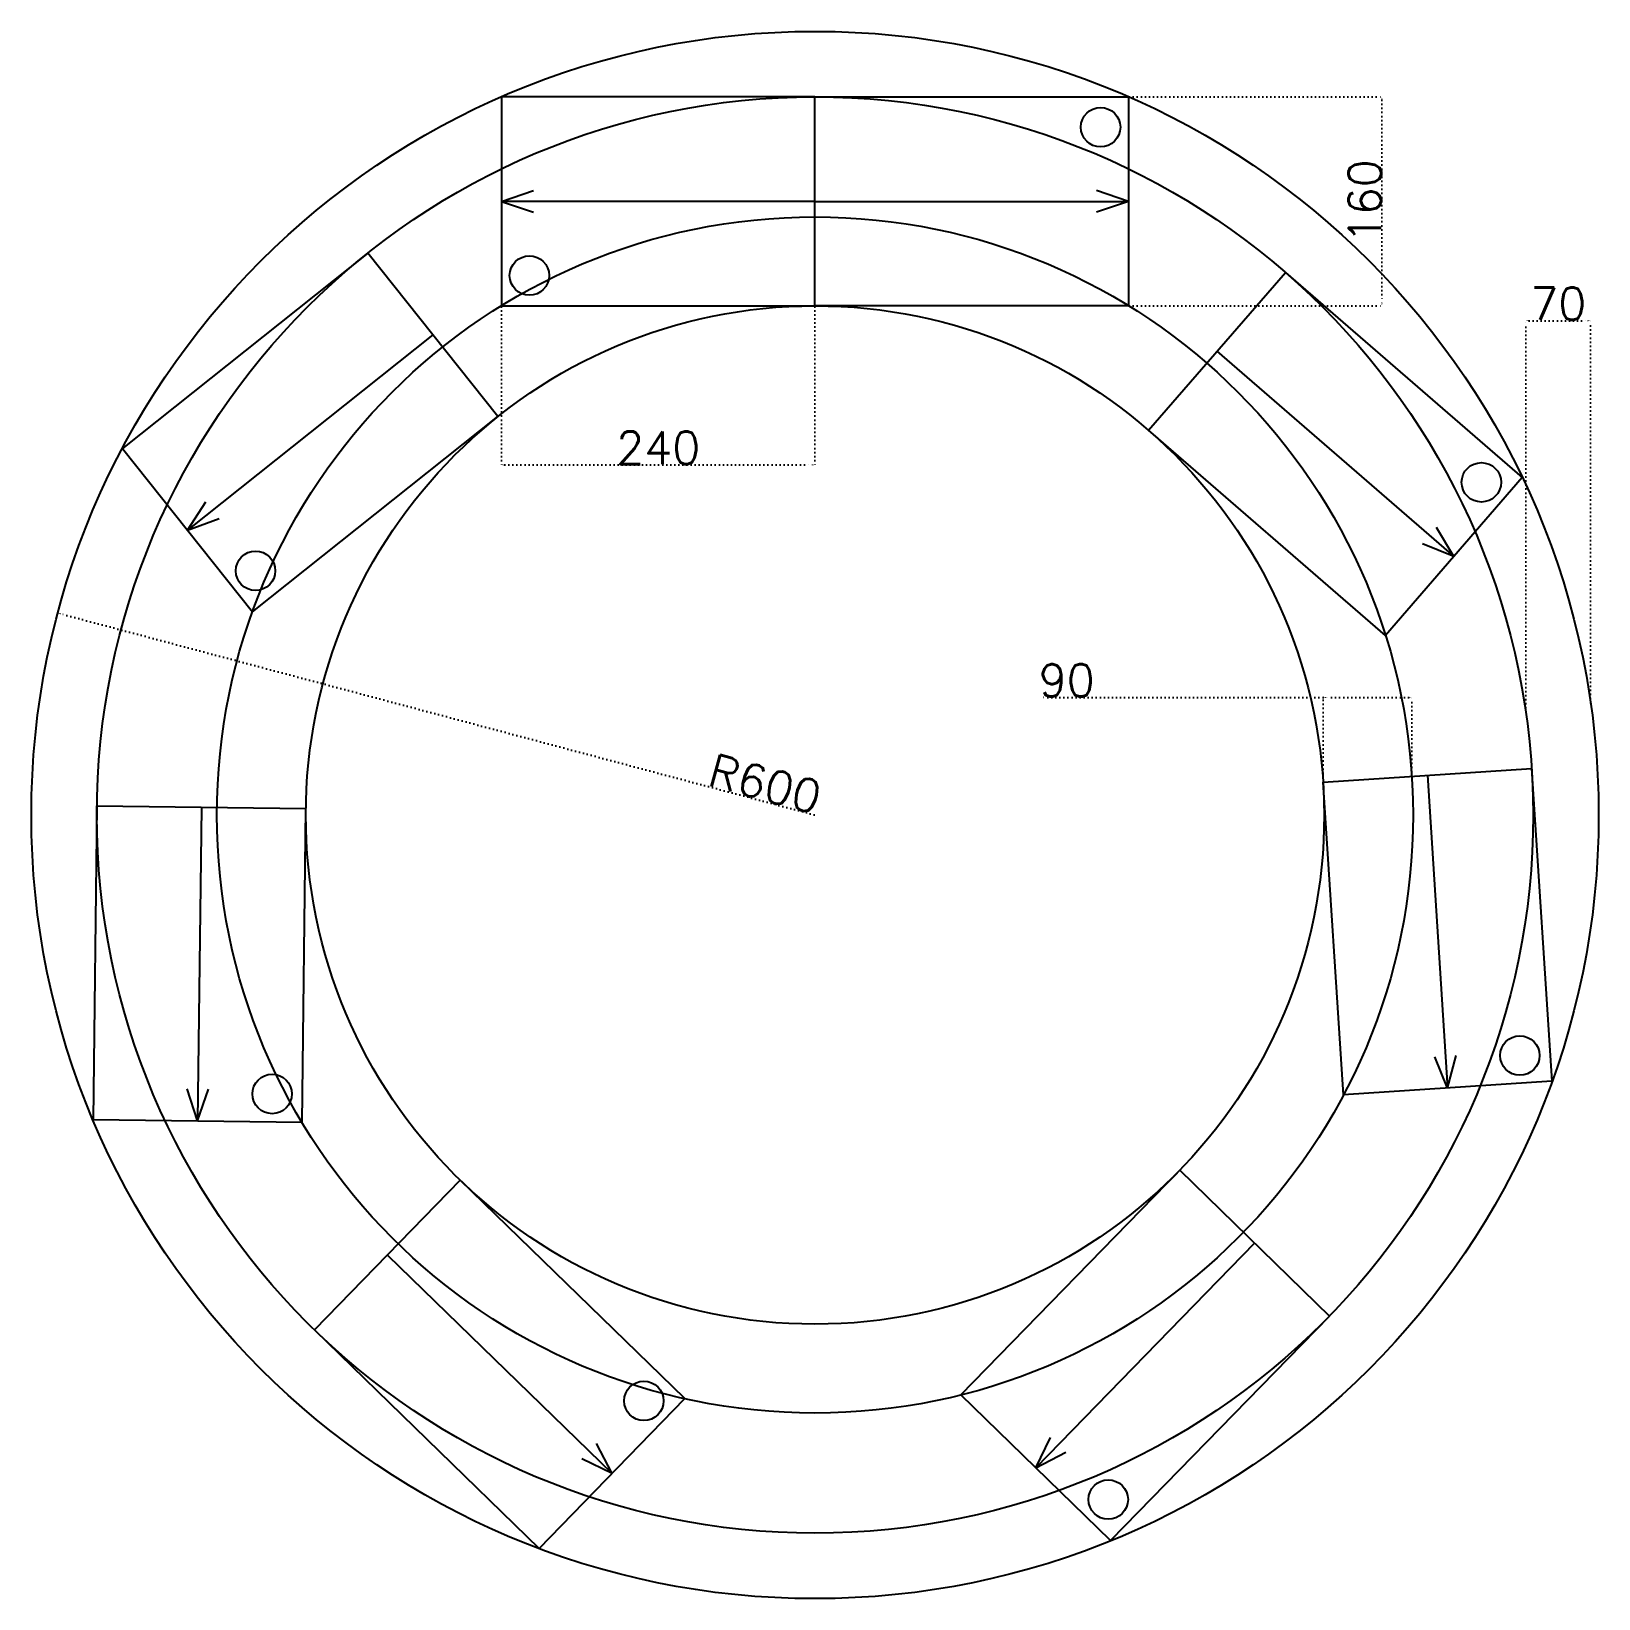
# Model space of a CAD drawing. Header units: millimetres. Extents: x 256 to 1456, y 112 to 1312.
import ezdxf

# ---------------------------------------------------------------- set-up
doc = ezdxf.new("R2010")
doc.units = ezdxf.units.MM
doc.header["$LTSCALE"] = 12
doc.linetypes.add('DOT', pattern=[0.25, 0, -0.25])
doc.layers.get('0').update_dxf_attribs({"color": 5})
doc.layers.add('frame', color=7, linetype='Continuous')
doc.styles.get("Standard").update_dxf_attribs({"font": 'txt', "bigfont": 'gbcbig.shx'})
doc.dimstyles.new('ISO-25', dxfattribs={"dimtxt": 25, "dimasz": 2.5, "dimexe": 1.25, "dimexo": 0.625, "dimtad": 1, "dimtxsty": 'Standard', "dimcen": 2.5, "dimadec": 0, "dimazin": 0, "dimtfac": 1, "dimtmove": 0, "dimatfit": 3, "dimfxl": 1, "dimarcsym": 0})

# ---------------------------------------------------------------- blocks, each defined once
blk = doc.blocks.new('che')
at = {"layer": 'frame', "color": 1}
for p, q in [((240, 80), (215.5, 88.2)), ((0, 80), (240, 80)), ((240, 80), (215.5, 71.8))]:
    blk.add_line(p, q, dxfattribs=at)
blk.add_lwpolyline([(240, 0), (0, 0), (0, 160), (240, 160)], close=True, dxfattribs=at)
blk = doc.blocks.new('right')
at = {"layer": 'frame', "color": 1}
blk.add_circle((218.7, 136.8), 15.1, dxfattribs=at)
at = {"layer": 'frame'}
blk.add_blockref('che', (0, 0), dxfattribs=at)
blk = doc.blocks.new('left2')
at = {"layer": 'frame', "color": 5}
for p, q in [((-240, 80), (-215.5, 88.2)), ((0, 80), (-240, 80)), ((-240, 80), (-215.5, 71.8))]:
    blk.add_line(p, q, dxfattribs=at)
blk.add_lwpolyline([(-240, 0), (0, 0), (0, 160), (-240, 160)], close=True, dxfattribs=at)
blk.add_circle((-218.7, 23.2), 15.1, dxfattribs=at)
blk = doc.blocks.new('*D9')
at = {"layer": 'Defpoints', "color": 0}
for p in [(1244.9, 802.2), (1244.9, 737.4), (1312.8, 741.8)]:
    blk.add_point(p, dxfattribs=at)
at = {"layer": 'frame', "color": 0, "linetype": 'DOT', "lineweight": -2}
for p, q in [((1244.9, 802.2), (1029.4, 802.2)), ((1244.9, 738.1), (1244.9, 803.5)), ((1310.3, 802.2), (1247.4, 802.2)), ((1312.8, 742.5), (1312.8, 803.5))]:
    blk.add_line(p, q, dxfattribs=at)
at = {"layer": 'frame', "color": 0}
for points in [[(1247.4, 802.6), (1247.4, 801.8), (1244.9, 802.2)], [(1310.3, 802.6), (1310.3, 801.8), (1312.8, 802.2)]]:
    blk.add_solid(points, dxfattribs=at)
at = {"layer": 'frame', "color": 5, "insert": (1048.7, 815.3), "char_height": 25, "attachment_point": 5}
blk.add_mtext('90', dxfattribs=at)
blk = doc.blocks.new('*D10')
at = {"layer": 'Defpoints', "color": 0}
for p in [(1449.8, 1090.6), (1449.8, 797.8), (1400.1, 790.7)]:
    blk.add_point(p, dxfattribs=at)
at = {"layer": 'frame', "color": 0, "linetype": 'DOT', "lineweight": -2}
for p, q in [((1400.1, 791.3), (1400.1, 1091.8)), ((1402.6, 1090.6), (1447.3, 1090.6)), ((1449.8, 798.4), (1449.8, 1091.8))]:
    blk.add_line(p, q, dxfattribs=at)
at = {"layer": 'frame', "color": 0}
for points in [[(1402.6, 1091), (1402.6, 1090.2), (1400.1, 1090.6)], [(1447.3, 1091), (1447.3, 1090.2), (1449.8, 1090.6)]]:
    blk.add_solid(points, dxfattribs=at)
at = {"layer": 'frame', "color": 0, "insert": (1425, 1103.7), "char_height": 25, "attachment_point": 5}
blk.add_mtext('70', dxfattribs=at)
blk = doc.blocks.new('*D11')
at = {"layer": 'Defpoints', "color": 0}
for p in [(276.2, 866.9), (855.9, 712.2)]:
    blk.add_point(p, dxfattribs=at)
at = {"layer": 'frame', "color": 0, "linetype": 'DOT', "lineweight": -2}
blk.add_line((855.3, 712.4), (278.6, 866.2), dxfattribs=at)
at = {"layer": 'frame', "color": 0}
blk.add_solid([(278.7, 866.6), (278.5, 865.8), (276.2, 866.9)], dxfattribs=at)
at = {"layer": 'frame', "color": 0, "insert": (817.8, 736), "char_height": 25, "attachment_point": 5, "rotation": 345.0614}
blk.add_mtext('R600', dxfattribs=at)
blk = doc.blocks.new('*D12')
at = {"layer": 'Defpoints', "color": 0}
for p in [(1095.9, 1262), (1095.9, 1102.1), (1290, 1102.1)]:
    blk.add_point(p, dxfattribs=at)
at = {"layer": 'frame', "color": 0, "linetype": 'DOT', "lineweight": -2}
for p, q in [((1096.5, 1262), (1291.3, 1262)), ((1290, 1259.5), (1290, 1104.6)), ((1096.5, 1102.1), (1291.3, 1102.1))]:
    blk.add_line(p, q, dxfattribs=at)
at = {"layer": 'frame', "color": 0}
for points in [[(1289.6, 1259.5), (1290.4, 1259.5), (1290, 1262)], [(1289.6, 1104.6), (1290.4, 1104.6), (1290, 1102.1)]]:
    blk.add_solid(points, dxfattribs=at)
at = {"layer": 'frame', "color": 0, "insert": (1276.9, 1182.1), "char_height": 25, "attachment_point": 5, "rotation": 90}
blk.add_mtext('160', dxfattribs=at)
blk = doc.blocks.new('*D13')
at = {"layer": 'Defpoints', "color": 0}
for p in [(615.9, 1102), (855.9, 1102), (855.9, 980.2)]:
    blk.add_point(p, dxfattribs=at)
at = {"layer": 'frame', "color": 0, "linetype": 'DOT', "lineweight": -2}
for p, q in [((615.9, 1101.4), (615.9, 979)), ((855.9, 1101.4), (855.9, 979)), ((618.4, 980.2), (853.4, 980.2))]:
    blk.add_line(p, q, dxfattribs=at)
at = {"layer": 'frame', "color": 0}
for points in [[(618.4, 980.7), (618.4, 979.8), (615.9, 980.2)], [(853.4, 980.7), (853.4, 979.8), (855.9, 980.2)]]:
    blk.add_solid(points, dxfattribs=at)
at = {"layer": 'frame', "color": 0, "insert": (735.9, 993.4), "char_height": 25, "attachment_point": 5}
blk.add_mtext('240', dxfattribs=at)

msp = doc.modelspace()

# ---------------------------------------------------------------- linework, layer by layer
at = {"color": 18}
for radius in [600, 549.829, 457.881, 389.829]:
    msp.add_circle((855.921, 712.198), radius, dxfattribs=at)

# ---------------------------------------------------------------- block references
at = {"layer": 'frame'}
for name in ['left2', 'right']:
    msp.add_blockref(name, (855.921, 1102.027), dxfattribs=at)
for name, p, rotation in [('left2', (613.148, 1017.203), 38.51856546195209), ('right', (1111.245, 1006.777), 319.0831889280691), ('right', (1244.933, 737.434), 273.7116649575082), ('left2', (466.121, 716.993), 89.29514006199065), ('left2', (584.236, 432.637), 135.8184673813498), ('right', (1135.131, 440.152), 225.7445147036393)]:
    msp.add_blockref(name, p, dxfattribs=dict(at, rotation=rotation))

# ---------------------------------------------------------------- dimensions: what is measured, and where the dimension line sits
dim = msp.add_linear_dim(base=(1290.001, 1102.14), p1=(1095.921, 1262.027), p2=(1095.921, 1102.14), angle=90, text='160', dimstyle='ISO-25', dxfattribs=at)
dim.commit()
dim.dimension.update_dxf_attribs({"geometry": '*D12', "text_midpoint": (1276.876, 1182.083)})
dim = msp.add_linear_dim(base=(1449.781, 1090.595), p1=(1400.124, 790.653), p2=(1449.781, 797.812), text='70', dimstyle='ISO-25', dxfattribs=at)
dim.commit()
dim.dimension.update_dxf_attribs({"geometry": '*D10', "text_midpoint": (1424.953, 1103.72)})
dim = msp.add_linear_dim(base=(855.921, 980.248), p1=(615.921, 1102.027), p2=(855.921, 1102.027), dimstyle='ISO-25', dxfattribs=at)
dim.commit()
dim.dimension.update_dxf_attribs({"geometry": '*D13', "text_midpoint": (735.921, 993.373)})
dim = msp.add_radius_dim(center=(855.921, 712.198), mpoint=(276.199, 866.868), dimstyle='ISO-25', dxfattribs=at)
dim.commit()
dim.dimension.update_dxf_attribs({"geometry": '*D11', "text_midpoint": (814.397, 723.276), "dimtype": 164})
dim = msp.add_linear_dim(base=(1244.933, 802.221), p1=(1312.841, 741.839), p2=(1244.933, 737.434), text='90', dimstyle='ISO-25', override={"dimclrt": 5}, dxfattribs=at)
dim.commit()
dim.dimension.update_dxf_attribs({"geometry": '*D9', "text_midpoint": (1048.732, 802.221), "dimtype": 160})

doc.saveas('drawing.dxf')
